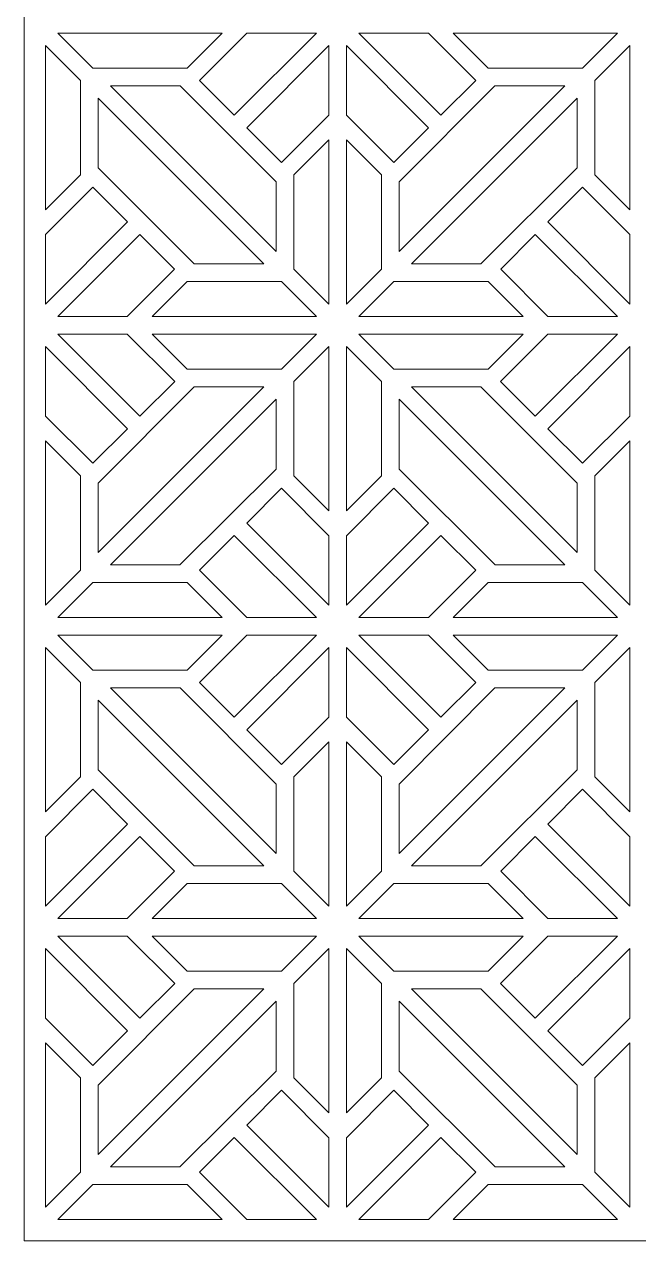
# Model space of a CAD drawing. Header units: centimetres. Extents: x -9.7 to 10.1, y -10.4 to 8.8.
# Drawn here: x 0.39 to 5.22, y -10.38 to -0.8 of the extents above; entities that cross this region are included whole.
import ezdxf

# ---------------------------------------------------------------- set-up
doc = ezdxf.new("R2010")
doc.units = ezdxf.units.CM
doc.header["$MEASUREMENT"] = 0

msp = doc.modelspace()

# ---------------------------------------------------------------- linework, layer by layer
at = {"color": 242, "lineweight": 9}
for points, knots in [([(0.3867, -10.37523), (0.3867, -10.37523), (0.3867, 8.76644), (0.3867, 8.76644), (0.3867, 8.76644), (0.3867, 8.76644), (10.0542, 8.76644), (10.0542, 8.76644), (10.0542, 8.76644), (10.0542, 8.76644), (10.0542, -10.37523), (10.0542, -10.37523), (10.0542, -10.37523), (10.0542, -10.37523), (0.3867, -10.37523), (0.3867, -10.37523)], [0, 0, 0, 0, 0.2, 0.2, 0.2, 0.2, 0.4, 0.4, 0.4, 0.4, 0.6, 0.6, 0.6, 0.6, 1, 1, 1, 1]), ([(1.66764, -1.14882), (1.66764, -1.14882), (1.66849, -1.14966), (1.66849, -1.14966), (1.66849, -1.14966), (1.66849, -1.14966), (0.9263, -1.14966), (0.9263, -1.14966), (0.9263, -1.14966), (0.9263, -1.14966), (0.65008, -0.87345), (0.65008, -0.87345), (0.65008, -0.87345), (0.65008, -0.87345), (1.94301, -0.87345), (1.94301, -0.87345), (1.94301, -0.87345), (1.94301, -0.87345), (1.66679, -1.14966), (1.66679, -1.14966)], [0, 0, 0, 0, 0.1666667, 0.1666667, 0.1666667, 0.1666667, 0.3333333, 0.3333333, 0.3333333, 0.3333333, 0.5, 0.5, 0.5, 0.5, 0.6666667, 0.6666667, 0.6666667, 0.6666667, 1, 1, 1, 1]), ([(1.7653, -1.24648), (1.7653, -1.24648), (2.13832, -0.87345), (2.13832, -0.87345), (2.13832, -0.87345), (2.13832, -0.87345), (2.6852, -0.87345), (2.6852, -0.87345), (2.6852, -0.87345), (2.6852, -0.87345), (2.03873, -1.51991), (2.03873, -1.51991), (2.03873, -1.51991), (2.03873, -1.51991), (1.7653, -1.24648), (1.7653, -1.24648)], [0, 0, 0, 0, 0.2, 0.2, 0.2, 0.2, 0.4, 0.4, 0.4, 0.4, 0.6, 0.6, 0.6, 0.6, 1, 1, 1, 1]), ([(3.01862, -0.87345), (3.01862, -0.87345), (3.5655, -0.87345), (3.5655, -0.87345), (3.5655, -0.87345), (3.5655, -0.87345), (3.93852, -1.24648), (3.93852, -1.24648), (3.93852, -1.24648), (3.93852, -1.24648), (3.66508, -1.51991), (3.66508, -1.51991), (3.66508, -1.51991), (3.66508, -1.51991), (3.01862, -0.87345), (3.01862, -0.87345)], [0, 0, 0, 0, 0.2, 0.2, 0.2, 0.2, 0.4, 0.4, 0.4, 0.4, 0.6, 0.6, 0.6, 0.6, 1, 1, 1, 1]), ([(4.03702, -1.14966), (4.03702, -1.14966), (3.76081, -0.87345), (3.76081, -0.87345), (3.76081, -0.87345), (3.76081, -0.87345), (5.05374, -0.87345), (5.05374, -0.87345), (5.05374, -0.87345), (5.05374, -0.87345), (4.77752, -1.14966), (4.77752, -1.14966), (4.77752, -1.14966), (4.77752, -1.14966), (4.03534, -1.14966), (4.03534, -1.14966), (4.03534, -1.14966), (4.03534, -1.14966), (4.03617, -1.14882), (4.03617, -1.14882)], [0, 0, 0, 0, 0.1666667, 0.1666667, 0.1666667, 0.1666667, 0.3333333, 0.3333333, 0.3333333, 0.3333333, 0.5, 0.5, 0.5, 0.5, 0.6666667, 0.6666667, 0.6666667, 0.6666667, 1, 1, 1, 1]), ([(0.82864, -1.98951), (0.82864, -1.98951), (0.82864, -1.24731), (0.82864, -1.24731), (0.82864, -1.24731), (0.82864, -1.24731), (0.55243, -0.9711), (0.55243, -0.9711), (0.55243, -0.9711), (0.55243, -0.9711), (0.55243, -2.26403), (0.55243, -2.26403), (0.55243, -2.26403), (0.55243, -2.26403), (0.82864, -1.98782), (0.82864, -1.98782)], [0, 0, 0, 0, 0.2, 0.2, 0.2, 0.2, 0.4, 0.4, 0.4, 0.4, 0.6, 0.6, 0.6, 0.6, 1, 1, 1, 1]), ([(2.40983, -1.891), (2.40983, -1.891), (2.78285, -1.51798), (2.78285, -1.51798), (2.78285, -1.51798), (2.78285, -1.51798), (2.78285, -0.9711), (2.78285, -0.9711), (2.78285, -0.9711), (2.78285, -0.9711), (2.13639, -1.61757), (2.13639, -1.61757), (2.13639, -1.61757), (2.13639, -1.61757), (2.40983, -1.891), (2.40983, -1.891)], [0, 0, 0, 0, 0.2, 0.2, 0.2, 0.2, 0.4, 0.4, 0.4, 0.4, 0.6, 0.6, 0.6, 0.6, 1, 1, 1, 1]), ([(3.29399, -1.891), (3.29399, -1.891), (2.92096, -1.51798), (2.92096, -1.51798), (2.92096, -1.51798), (2.92096, -1.51798), (2.92096, -0.9711), (2.92096, -0.9711), (2.92096, -0.9711), (2.92096, -0.9711), (3.56743, -1.61757), (3.56743, -1.61757), (3.56743, -1.61757), (3.56743, -1.61757), (3.29399, -1.891), (3.29399, -1.891)], [0, 0, 0, 0, 0.2, 0.2, 0.2, 0.2, 0.4, 0.4, 0.4, 0.4, 0.6, 0.6, 0.6, 0.6, 1, 1, 1, 1]), ([(4.87518, -1.98782), (4.87518, -1.98782), (5.1514, -2.26403), (5.1514, -2.26403), (5.1514, -2.26403), (5.1514, -2.26403), (5.1514, -0.9711), (5.1514, -0.9711), (5.1514, -0.9711), (5.1514, -0.9711), (4.87518, -1.24731), (4.87518, -1.24731), (4.87518, -1.24731), (4.87518, -1.24731), (4.87518, -1.98951), (4.87518, -1.98951)], [0, 0, 0, 0, 0.2, 0.2, 0.2, 0.2, 0.4, 0.4, 0.4, 0.4, 0.6, 0.6, 0.6, 0.6, 1, 1, 1, 1]), ([(1.61401, -1.28845), (1.61401, -1.28845), (1.06441, -1.28777), (1.06441, -1.28777), (1.06441, -1.28777), (1.06441, -1.28777), (2.36853, -2.5919), (2.36853, -2.5919), (2.36853, -2.5919), (2.36853, -2.5919), (2.36853, -2.04503), (2.36853, -2.04503), (2.36853, -2.04503), (2.36853, -2.04503), (1.61401, -1.28845), (1.61401, -1.28845)], [0, 0, 0, 0, 0.2, 0.2, 0.2, 0.2, 0.4, 0.4, 0.4, 0.4, 0.6, 0.6, 0.6, 0.6, 1, 1, 1, 1]), ([(3.33528, -2.5919), (3.33528, -2.5919), (3.33528, -2.04503), (3.33528, -2.04503), (3.33528, -2.04503), (3.33528, -2.04503), (4.08981, -1.28845), (4.08981, -1.28845), (4.08981, -1.28845), (4.08981, -1.28845), (4.63942, -1.28777), (4.63942, -1.28777), (4.63942, -1.28777), (4.63942, -1.28777), (3.33528, -2.5919), (3.33528, -2.5919)], [0, 0, 0, 0, 0.2, 0.2, 0.2, 0.2, 0.4, 0.4, 0.4, 0.4, 0.6, 0.6, 0.6, 0.6, 1, 1, 1, 1]), ([(1.724, -2.68956), (1.724, -2.68956), (0.96675, -1.9323), (0.96675, -1.9323), (0.96675, -1.9323), (0.96675, -1.9323), (0.96675, -1.38542), (0.96675, -1.38542), (0.96675, -1.38542), (0.96675, -1.38542), (2.27088, -2.68956), (2.27088, -2.68956), (2.27088, -2.68956), (2.27088, -2.68956), (1.724, -2.68956), (1.724, -2.68956)], [0, 0, 0, 0, 0.2, 0.2, 0.2, 0.2, 0.4, 0.4, 0.4, 0.4, 0.6, 0.6, 0.6, 0.6, 1, 1, 1, 1]), ([(3.43294, -2.68956), (3.43294, -2.68956), (4.73707, -1.38542), (4.73707, -1.38542), (4.73707, -1.38542), (4.73707, -1.38542), (4.73707, -1.9323), (4.73707, -1.9323), (4.73707, -1.9323), (4.73707, -1.9323), (3.97982, -2.68956), (3.97982, -2.68956), (3.97982, -2.68956), (3.97982, -2.68956), (3.43294, -2.68956), (3.43294, -2.68956)], [0, 0, 0, 0, 0.2, 0.2, 0.2, 0.2, 0.4, 0.4, 0.4, 0.4, 0.6, 0.6, 0.6, 0.6, 1, 1, 1, 1]), ([(2.50664, -1.98951), (2.50664, -1.98951), (2.78285, -1.71329), (2.78285, -1.71329), (2.78285, -1.71329), (2.78285, -1.71329), (2.78285, -3.00623), (2.78285, -3.00623), (2.78285, -3.00623), (2.78285, -3.00623), (2.50664, -2.73001), (2.50664, -2.73001), (2.50664, -2.73001), (2.50664, -2.73001), (2.50664, -1.98782), (2.50664, -1.98782), (2.50664, -1.98782), (2.50664, -1.98782), (2.50749, -1.98866), (2.50749, -1.98866)], [0, 0, 0, 0, 0.1666667, 0.1666667, 0.1666667, 0.1666667, 0.3333333, 0.3333333, 0.3333333, 0.3333333, 0.5, 0.5, 0.5, 0.5, 0.6666667, 0.6666667, 0.6666667, 0.6666667, 1, 1, 1, 1]), ([(3.19633, -1.98866), (3.19633, -1.98866), (3.19718, -1.98782), (3.19718, -1.98782), (3.19718, -1.98782), (3.19718, -1.98782), (3.19718, -2.73001), (3.19718, -2.73001), (3.19718, -2.73001), (3.19718, -2.73001), (2.92096, -3.00623), (2.92096, -3.00623), (2.92096, -3.00623), (2.92096, -3.00623), (2.92096, -1.71329), (2.92096, -1.71329), (2.92096, -1.71329), (2.92096, -1.71329), (3.19718, -1.98951), (3.19718, -1.98951)], [0, 0, 0, 0, 0.1666667, 0.1666667, 0.1666667, 0.1666667, 0.3333333, 0.3333333, 0.3333333, 0.3333333, 0.5, 0.5, 0.5, 0.5, 0.6666667, 0.6666667, 0.6666667, 0.6666667, 1, 1, 1, 1]), ([(0.55243, -2.45935), (0.55243, -2.45935), (0.92545, -2.08632), (0.92545, -2.08632), (0.92545, -2.08632), (0.92545, -2.08632), (1.19889, -2.35976), (1.19889, -2.35976), (1.19889, -2.35976), (1.19889, -2.35976), (0.55243, -3.00623), (0.55243, -3.00623), (0.55243, -3.00623), (0.55243, -3.00623), (0.55243, -2.45935), (0.55243, -2.45935)], [0, 0, 0, 0, 0.2, 0.2, 0.2, 0.2, 0.4, 0.4, 0.4, 0.4, 0.6, 0.6, 0.6, 0.6, 1, 1, 1, 1]), ([(5.1514, -2.45935), (5.1514, -2.45935), (4.77837, -2.08632), (4.77837, -2.08632), (4.77837, -2.08632), (4.77837, -2.08632), (4.50493, -2.35976), (4.50493, -2.35976), (4.50493, -2.35976), (4.50493, -2.35976), (5.1514, -3.00623), (5.1514, -3.00623), (5.1514, -3.00623), (5.1514, -3.00623), (5.1514, -2.45935), (5.1514, -2.45935)], [0, 0, 0, 0, 0.2, 0.2, 0.2, 0.2, 0.4, 0.4, 0.4, 0.4, 0.6, 0.6, 0.6, 0.6, 1, 1, 1, 1]), ([(1.19696, -3.10388), (1.19696, -3.10388), (1.56898, -2.72985), (1.56898, -2.72985), (1.56898, -2.72985), (1.56898, -2.72985), (1.29655, -2.45741), (1.29655, -2.45741), (1.29655, -2.45741), (1.29655, -2.45741), (0.65008, -3.10388), (0.65008, -3.10388), (0.65008, -3.10388), (0.65008, -3.10388), (1.19696, -3.10388), (1.19696, -3.10388)], [0, 0, 0, 0, 0.2, 0.2, 0.2, 0.2, 0.4, 0.4, 0.4, 0.4, 0.6, 0.6, 0.6, 0.6, 1, 1, 1, 1]), ([(4.50686, -3.10388), (4.50686, -3.10388), (4.13484, -2.72985), (4.13484, -2.72985), (4.13484, -2.72985), (4.13484, -2.72985), (4.40728, -2.45741), (4.40728, -2.45741), (4.40728, -2.45741), (4.40728, -2.45741), (5.05374, -3.10388), (5.05374, -3.10388), (5.05374, -3.10388), (5.05374, -3.10388), (4.50686, -3.10388), (4.50686, -3.10388)], [0, 0, 0, 0, 0.2, 0.2, 0.2, 0.2, 0.4, 0.4, 0.4, 0.4, 0.6, 0.6, 0.6, 0.6, 1, 1, 1, 1]), ([(1.66849, -2.82766), (1.66849, -2.82766), (1.39227, -3.10388), (1.39227, -3.10388), (1.39227, -3.10388), (1.39227, -3.10388), (2.6852, -3.10388), (2.6852, -3.10388), (2.6852, -3.10388), (2.6852, -3.10388), (2.40899, -2.82766), (2.40899, -2.82766), (2.40899, -2.82766), (2.40899, -2.82766), (1.66679, -2.82766), (1.66679, -2.82766), (1.66679, -2.82766), (1.66679, -2.82766), (1.66764, -2.82851), (1.66764, -2.82851)], [0, 0, 0, 0, 0.1666667, 0.1666667, 0.1666667, 0.1666667, 0.3333333, 0.3333333, 0.3333333, 0.3333333, 0.5, 0.5, 0.5, 0.5, 0.6666667, 0.6666667, 0.6666667, 0.6666667, 1, 1, 1, 1]), ([(4.03534, -2.82766), (4.03534, -2.82766), (4.31155, -3.10388), (4.31155, -3.10388), (4.31155, -3.10388), (4.31155, -3.10388), (3.01862, -3.10388), (3.01862, -3.10388), (3.01862, -3.10388), (3.01862, -3.10388), (3.29483, -2.82766), (3.29483, -2.82766), (3.29483, -2.82766), (3.29483, -2.82766), (4.03702, -2.82766), (4.03702, -2.82766), (4.03702, -2.82766), (4.03702, -2.82766), (4.03617, -2.82851), (4.03617, -2.82851)], [0, 0, 0, 0, 0.1666667, 0.1666667, 0.1666667, 0.1666667, 0.3333333, 0.3333333, 0.3333333, 0.3333333, 0.5, 0.5, 0.5, 0.5, 0.6666667, 0.6666667, 0.6666667, 0.6666667, 1, 1, 1, 1]), ([(0.65008, -3.24198), (0.65008, -3.24198), (1.19696, -3.24198), (1.19696, -3.24198), (1.19696, -3.24198), (1.19696, -3.24198), (1.56998, -3.61501), (1.56998, -3.61501), (1.56998, -3.61501), (1.56998, -3.61501), (1.29655, -3.88845), (1.29655, -3.88845), (1.29655, -3.88845), (1.29655, -3.88845), (0.65008, -3.24198), (0.65008, -3.24198)], [0, 0, 0, 0, 0.2, 0.2, 0.2, 0.2, 0.4, 0.4, 0.4, 0.4, 0.6, 0.6, 0.6, 0.6, 1, 1, 1, 1]), ([(1.66849, -3.5182), (1.66849, -3.5182), (1.39227, -3.24198), (1.39227, -3.24198), (1.39227, -3.24198), (1.39227, -3.24198), (2.6852, -3.24198), (2.6852, -3.24198), (2.6852, -3.24198), (2.6852, -3.24198), (2.40899, -3.5182), (2.40899, -3.5182), (2.40899, -3.5182), (2.40899, -3.5182), (1.66679, -3.5182), (1.66679, -3.5182)], [0, 0, 0, 0, 0.2, 0.2, 0.2, 0.2, 0.4, 0.4, 0.4, 0.4, 0.6, 0.6, 0.6, 0.6, 1, 1, 1, 1]), ([(4.03702, -3.5182), (4.03702, -3.5182), (3.29483, -3.5182), (3.29483, -3.5182), (3.29483, -3.5182), (3.29483, -3.5182), (3.01862, -3.24198), (3.01862, -3.24198), (3.01862, -3.24198), (3.01862, -3.24198), (4.31155, -3.24198), (4.31155, -3.24198), (4.31155, -3.24198), (4.31155, -3.24198), (4.03534, -3.5182), (4.03534, -3.5182)], [0, 0, 0, 0, 0.2, 0.2, 0.2, 0.2, 0.4, 0.4, 0.4, 0.4, 0.6, 0.6, 0.6, 0.6, 1, 1, 1, 1]), ([(4.50686, -3.24198), (4.50686, -3.24198), (4.13383, -3.61501), (4.13383, -3.61501), (4.13383, -3.61501), (4.13383, -3.61501), (4.40728, -3.88845), (4.40728, -3.88845), (4.40728, -3.88845), (4.40728, -3.88845), (5.05374, -3.24198), (5.05374, -3.24198), (5.05374, -3.24198), (5.05374, -3.24198), (4.50686, -3.24198), (4.50686, -3.24198)], [0, 0, 0, 0, 0.2, 0.2, 0.2, 0.2, 0.4, 0.4, 0.4, 0.4, 0.6, 0.6, 0.6, 0.6, 1, 1, 1, 1]), ([(0.55243, -3.88652), (0.55243, -3.88652), (0.55243, -3.33964), (0.55243, -3.33964), (0.55243, -3.33964), (0.55243, -3.33964), (1.19889, -3.98611), (1.19889, -3.98611), (1.19889, -3.98611), (1.19889, -3.98611), (0.92645, -4.25855), (0.92645, -4.25855), (0.92645, -4.25855), (0.92645, -4.25855), (0.55243, -3.88652), (0.55243, -3.88652)], [0, 0, 0, 0, 0.2, 0.2, 0.2, 0.2, 0.4, 0.4, 0.4, 0.4, 0.6, 0.6, 0.6, 0.6, 1, 1, 1, 1]), ([(2.50664, -4.35636), (2.50664, -4.35636), (2.78285, -4.63257), (2.78285, -4.63257), (2.78285, -4.63257), (2.78285, -4.63257), (2.78285, -3.33964), (2.78285, -3.33964), (2.78285, -3.33964), (2.78285, -3.33964), (2.50664, -3.61586), (2.50664, -3.61586), (2.50664, -3.61586), (2.50664, -3.61586), (2.50664, -4.35805), (2.50664, -4.35805), (2.50664, -4.35805), (2.50664, -4.35805), (2.50749, -4.35721), (2.50749, -4.35721)], [0, 0, 0, 0, 0.1666667, 0.1666667, 0.1666667, 0.1666667, 0.3333333, 0.3333333, 0.3333333, 0.3333333, 0.5, 0.5, 0.5, 0.5, 0.6666667, 0.6666667, 0.6666667, 0.6666667, 1, 1, 1, 1]), ([(3.19718, -4.35636), (3.19718, -4.35636), (2.92096, -4.63257), (2.92096, -4.63257), (2.92096, -4.63257), (2.92096, -4.63257), (2.92096, -3.33964), (2.92096, -3.33964), (2.92096, -3.33964), (2.92096, -3.33964), (3.19718, -3.61586), (3.19718, -3.61586), (3.19718, -3.61586), (3.19718, -3.61586), (3.19718, -4.35805), (3.19718, -4.35805), (3.19718, -4.35805), (3.19718, -4.35805), (3.19633, -4.35721), (3.19633, -4.35721)], [0, 0, 0, 0, 0.1666667, 0.1666667, 0.1666667, 0.1666667, 0.3333333, 0.3333333, 0.3333333, 0.3333333, 0.5, 0.5, 0.5, 0.5, 0.6666667, 0.6666667, 0.6666667, 0.6666667, 1, 1, 1, 1]), ([(5.1514, -3.33964), (5.1514, -3.33964), (4.50493, -3.98611), (4.50493, -3.98611), (4.50493, -3.98611), (4.50493, -3.98611), (4.77736, -4.25855), (4.77736, -4.25855), (4.77736, -4.25855), (4.77736, -4.25855), (5.1514, -3.88652), (5.1514, -3.88652), (5.1514, -3.88652), (5.1514, -3.88652), (5.1514, -3.33964), (5.1514, -3.33964)], [0, 0, 0, 0, 0.2, 0.2, 0.2, 0.2, 0.4, 0.4, 0.4, 0.4, 0.6, 0.6, 0.6, 0.6, 1, 1, 1, 1]), ([(0.96675, -4.41357), (0.96675, -4.41357), (1.724, -3.65631), (1.724, -3.65631), (1.724, -3.65631), (1.724, -3.65631), (2.27088, -3.65631), (2.27088, -3.65631), (2.27088, -3.65631), (2.27088, -3.65631), (0.96675, -4.96044), (0.96675, -4.96044), (0.96675, -4.96044), (0.96675, -4.96044), (0.96675, -4.41357), (0.96675, -4.41357)], [0, 0, 0, 0, 0.2, 0.2, 0.2, 0.2, 0.4, 0.4, 0.4, 0.4, 0.6, 0.6, 0.6, 0.6, 1, 1, 1, 1]), ([(3.43294, -3.65631), (3.43294, -3.65631), (3.97982, -3.65631), (3.97982, -3.65631), (3.97982, -3.65631), (3.97982, -3.65631), (4.73707, -4.41357), (4.73707, -4.41357), (4.73707, -4.41357), (4.73707, -4.41357), (4.73707, -4.96044), (4.73707, -4.96044), (4.73707, -4.96044), (4.73707, -4.96044), (3.43294, -3.65631), (3.43294, -3.65631)], [0, 0, 0, 0, 0.2, 0.2, 0.2, 0.2, 0.4, 0.4, 0.4, 0.4, 0.6, 0.6, 0.6, 0.6, 1, 1, 1, 1]), ([(1.06441, -5.0581), (1.06441, -5.0581), (2.36853, -3.75397), (2.36853, -3.75397), (2.36853, -3.75397), (2.36853, -3.75397), (2.36785, -4.30357), (2.36785, -4.30357), (2.36785, -4.30357), (2.36785, -4.30357), (1.61128, -5.0581), (1.61128, -5.0581), (1.61128, -5.0581), (1.61128, -5.0581), (1.06441, -5.0581), (1.06441, -5.0581)], [0, 0, 0, 0, 0.2, 0.2, 0.2, 0.2, 0.4, 0.4, 0.4, 0.4, 0.6, 0.6, 0.6, 0.6, 1, 1, 1, 1]), ([(3.33597, -4.30357), (3.33597, -4.30357), (3.33528, -3.75397), (3.33528, -3.75397), (3.33528, -3.75397), (3.33528, -3.75397), (4.63942, -5.0581), (4.63942, -5.0581), (4.63942, -5.0581), (4.63942, -5.0581), (4.09254, -5.0581), (4.09254, -5.0581), (4.09254, -5.0581), (4.09254, -5.0581), (3.33597, -4.30357), (3.33597, -4.30357)], [0, 0, 0, 0, 0.2, 0.2, 0.2, 0.2, 0.4, 0.4, 0.4, 0.4, 0.6, 0.6, 0.6, 0.6, 1, 1, 1, 1]), ([(0.82779, -4.35721), (0.82779, -4.35721), (0.82864, -4.35636), (0.82864, -4.35636), (0.82864, -4.35636), (0.82864, -4.35636), (0.82864, -5.09855), (0.82864, -5.09855), (0.82864, -5.09855), (0.82864, -5.09855), (0.55243, -5.37476), (0.55243, -5.37476), (0.55243, -5.37476), (0.55243, -5.37476), (0.55243, -4.08184), (0.55243, -4.08184), (0.55243, -4.08184), (0.55243, -4.08184), (0.82864, -4.35805), (0.82864, -4.35805)], [0, 0, 0, 0, 0.1666667, 0.1666667, 0.1666667, 0.1666667, 0.3333333, 0.3333333, 0.3333333, 0.3333333, 0.5, 0.5, 0.5, 0.5, 0.6666667, 0.6666667, 0.6666667, 0.6666667, 1, 1, 1, 1]), ([(4.87518, -4.35805), (4.87518, -4.35805), (5.1514, -4.08184), (5.1514, -4.08184), (5.1514, -4.08184), (5.1514, -4.08184), (5.1514, -5.37476), (5.1514, -5.37476), (5.1514, -5.37476), (5.1514, -5.37476), (4.87518, -5.09855), (4.87518, -5.09855), (4.87518, -5.09855), (4.87518, -5.09855), (4.87518, -4.35636), (4.87518, -4.35636), (4.87518, -4.35636), (4.87518, -4.35636), (4.87602, -4.35721), (4.87602, -4.35721)], [0, 0, 0, 0, 0.1666667, 0.1666667, 0.1666667, 0.1666667, 0.3333333, 0.3333333, 0.3333333, 0.3333333, 0.5, 0.5, 0.5, 0.5, 0.6666667, 0.6666667, 0.6666667, 0.6666667, 1, 1, 1, 1]), ([(2.40983, -4.45486), (2.40983, -4.45486), (2.78285, -4.82788), (2.78285, -4.82788), (2.78285, -4.82788), (2.78285, -4.82788), (2.78285, -5.37476), (2.78285, -5.37476), (2.78285, -5.37476), (2.78285, -5.37476), (2.13639, -4.7283), (2.13639, -4.7283), (2.13639, -4.7283), (2.13639, -4.7283), (2.40983, -4.45486), (2.40983, -4.45486)], [0, 0, 0, 0, 0.2, 0.2, 0.2, 0.2, 0.4, 0.4, 0.4, 0.4, 0.6, 0.6, 0.6, 0.6, 1, 1, 1, 1]), ([(3.29399, -4.45486), (3.29399, -4.45486), (3.56743, -4.7283), (3.56743, -4.7283), (3.56743, -4.7283), (3.56743, -4.7283), (2.92096, -5.37476), (2.92096, -5.37476), (2.92096, -5.37476), (2.92096, -5.37476), (2.92096, -4.82788), (2.92096, -4.82788), (2.92096, -4.82788), (2.92096, -4.82788), (3.29399, -4.45486), (3.29399, -4.45486)], [0, 0, 0, 0, 0.2, 0.2, 0.2, 0.2, 0.4, 0.4, 0.4, 0.4, 0.6, 0.6, 0.6, 0.6, 1, 1, 1, 1]), ([(1.7653, -5.09939), (1.7653, -5.09939), (2.13832, -5.47242), (2.13832, -5.47242), (2.13832, -5.47242), (2.13832, -5.47242), (2.6852, -5.47242), (2.6852, -5.47242), (2.6852, -5.47242), (2.6852, -5.47242), (2.03873, -4.82596), (2.03873, -4.82596), (2.03873, -4.82596), (2.03873, -4.82596), (1.7653, -5.09939), (1.7653, -5.09939)], [0, 0, 0, 0, 0.2, 0.2, 0.2, 0.2, 0.4, 0.4, 0.4, 0.4, 0.6, 0.6, 0.6, 0.6, 1, 1, 1, 1]), ([(3.66508, -4.82596), (3.66508, -4.82596), (3.01862, -5.47242), (3.01862, -5.47242), (3.01862, -5.47242), (3.01862, -5.47242), (3.5655, -5.47242), (3.5655, -5.47242), (3.5655, -5.47242), (3.5655, -5.47242), (3.93852, -5.09939), (3.93852, -5.09939), (3.93852, -5.09939), (3.93852, -5.09939), (3.66508, -4.82596), (3.66508, -4.82596)], [0, 0, 0, 0, 0.2, 0.2, 0.2, 0.2, 0.4, 0.4, 0.4, 0.4, 0.6, 0.6, 0.6, 0.6, 1, 1, 1, 1]), ([(1.66679, -5.1962), (1.66679, -5.1962), (1.94301, -5.47242), (1.94301, -5.47242), (1.94301, -5.47242), (1.94301, -5.47242), (0.65008, -5.47242), (0.65008, -5.47242), (0.65008, -5.47242), (0.65008, -5.47242), (0.9263, -5.1962), (0.9263, -5.1962), (0.9263, -5.1962), (0.9263, -5.1962), (1.66849, -5.1962), (1.66849, -5.1962), (1.66849, -5.1962), (1.66849, -5.1962), (1.66764, -5.19705), (1.66764, -5.19705)], [0, 0, 0, 0, 0.1666667, 0.1666667, 0.1666667, 0.1666667, 0.3333333, 0.3333333, 0.3333333, 0.3333333, 0.5, 0.5, 0.5, 0.5, 0.6666667, 0.6666667, 0.6666667, 0.6666667, 1, 1, 1, 1]), ([(4.03617, -5.19705), (4.03617, -5.19705), (4.03534, -5.1962), (4.03534, -5.1962), (4.03534, -5.1962), (4.03534, -5.1962), (4.77752, -5.1962), (4.77752, -5.1962), (4.77752, -5.1962), (4.77752, -5.1962), (5.05374, -5.47242), (5.05374, -5.47242), (5.05374, -5.47242), (5.05374, -5.47242), (3.76081, -5.47242), (3.76081, -5.47242), (3.76081, -5.47242), (3.76081, -5.47242), (4.03702, -5.1962), (4.03702, -5.1962)], [0, 0, 0, 0, 0.1666667, 0.1666667, 0.1666667, 0.1666667, 0.3333333, 0.3333333, 0.3333333, 0.3333333, 0.5, 0.5, 0.5, 0.5, 0.6666667, 0.6666667, 0.6666667, 0.6666667, 1, 1, 1, 1]), ([(1.66679, -5.88674), (1.66679, -5.88674), (1.94301, -5.61053), (1.94301, -5.61053), (1.94301, -5.61053), (1.94301, -5.61053), (0.65008, -5.61053), (0.65008, -5.61053), (0.65008, -5.61053), (0.65008, -5.61053), (0.9263, -5.88674), (0.9263, -5.88674), (0.9263, -5.88674), (0.9263, -5.88674), (1.66849, -5.88674), (1.66849, -5.88674), (1.66849, -5.88674), (1.66849, -5.88674), (1.66764, -5.88589), (1.66764, -5.88589)], [0, 0, 0, 0, 0.1666667, 0.1666667, 0.1666667, 0.1666667, 0.3333333, 0.3333333, 0.3333333, 0.3333333, 0.5, 0.5, 0.5, 0.5, 0.6666667, 0.6666667, 0.6666667, 0.6666667, 1, 1, 1, 1]), ([(2.6852, -5.61053), (2.6852, -5.61053), (2.13832, -5.61053), (2.13832, -5.61053), (2.13832, -5.61053), (2.13832, -5.61053), (1.7653, -5.98355), (1.7653, -5.98355), (1.7653, -5.98355), (1.7653, -5.98355), (2.03873, -6.257), (2.03873, -6.257), (2.03873, -6.257), (2.03873, -6.257), (2.6852, -5.61053), (2.6852, -5.61053)], [0, 0, 0, 0, 0.2, 0.2, 0.2, 0.2, 0.4, 0.4, 0.4, 0.4, 0.6, 0.6, 0.6, 0.6, 1, 1, 1, 1]), ([(3.93852, -5.98355), (3.93852, -5.98355), (3.5655, -5.61053), (3.5655, -5.61053), (3.5655, -5.61053), (3.5655, -5.61053), (3.01862, -5.61053), (3.01862, -5.61053), (3.01862, -5.61053), (3.01862, -5.61053), (3.66508, -6.257), (3.66508, -6.257), (3.66508, -6.257), (3.66508, -6.257), (3.93852, -5.98355), (3.93852, -5.98355)], [0, 0, 0, 0, 0.2, 0.2, 0.2, 0.2, 0.4, 0.4, 0.4, 0.4, 0.6, 0.6, 0.6, 0.6, 1, 1, 1, 1]), ([(4.03702, -5.88674), (4.03702, -5.88674), (3.76081, -5.61053), (3.76081, -5.61053), (3.76081, -5.61053), (3.76081, -5.61053), (5.05374, -5.61053), (5.05374, -5.61053), (5.05374, -5.61053), (5.05374, -5.61053), (4.77752, -5.88674), (4.77752, -5.88674), (4.77752, -5.88674), (4.77752, -5.88674), (4.03534, -5.88674), (4.03534, -5.88674), (4.03534, -5.88674), (4.03534, -5.88674), (4.03617, -5.88589), (4.03617, -5.88589)], [0, 0, 0, 0, 0.1666667, 0.1666667, 0.1666667, 0.1666667, 0.3333333, 0.3333333, 0.3333333, 0.3333333, 0.5, 0.5, 0.5, 0.5, 0.6666667, 0.6666667, 0.6666667, 0.6666667, 1, 1, 1, 1]), ([(0.82864, -6.7249), (0.82864, -6.7249), (0.55243, -7.00112), (0.55243, -7.00112), (0.55243, -7.00112), (0.55243, -7.00112), (0.55243, -5.70819), (0.55243, -5.70819), (0.55243, -5.70819), (0.55243, -5.70819), (0.82864, -5.9844), (0.82864, -5.9844), (0.82864, -5.9844), (0.82864, -5.9844), (0.82864, -6.72659), (0.82864, -6.72659)], [0, 0, 0, 0, 0.2, 0.2, 0.2, 0.2, 0.4, 0.4, 0.4, 0.4, 0.6, 0.6, 0.6, 0.6, 1, 1, 1, 1]), ([(2.40983, -6.62809), (2.40983, -6.62809), (2.78285, -6.25506), (2.78285, -6.25506), (2.78285, -6.25506), (2.78285, -6.25506), (2.78285, -5.70819), (2.78285, -5.70819), (2.78285, -5.70819), (2.78285, -5.70819), (2.13639, -6.35465), (2.13639, -6.35465), (2.13639, -6.35465), (2.13639, -6.35465), (2.40983, -6.62809), (2.40983, -6.62809)], [0, 0, 0, 0, 0.2, 0.2, 0.2, 0.2, 0.4, 0.4, 0.4, 0.4, 0.6, 0.6, 0.6, 0.6, 1, 1, 1, 1]), ([(2.92096, -6.25506), (2.92096, -6.25506), (2.92096, -5.70819), (2.92096, -5.70819), (2.92096, -5.70819), (2.92096, -5.70819), (3.56743, -6.35465), (3.56743, -6.35465), (3.56743, -6.35465), (3.56743, -6.35465), (3.29399, -6.62809), (3.29399, -6.62809), (3.29399, -6.62809), (3.29399, -6.62809), (2.92096, -6.25506), (2.92096, -6.25506)], [0, 0, 0, 0, 0.2, 0.2, 0.2, 0.2, 0.4, 0.4, 0.4, 0.4, 0.6, 0.6, 0.6, 0.6, 1, 1, 1, 1]), ([(4.87518, -6.7249), (4.87518, -6.7249), (5.1514, -7.00112), (5.1514, -7.00112), (5.1514, -7.00112), (5.1514, -7.00112), (5.1514, -5.70819), (5.1514, -5.70819), (5.1514, -5.70819), (5.1514, -5.70819), (4.87518, -5.9844), (4.87518, -5.9844), (4.87518, -5.9844), (4.87518, -5.9844), (4.87518, -6.72659), (4.87518, -6.72659)], [0, 0, 0, 0, 0.2, 0.2, 0.2, 0.2, 0.4, 0.4, 0.4, 0.4, 0.6, 0.6, 0.6, 0.6, 1, 1, 1, 1]), ([(2.36853, -7.32898), (2.36853, -7.32898), (1.06441, -6.02485), (1.06441, -6.02485), (1.06441, -6.02485), (1.06441, -6.02485), (1.61401, -6.02554), (1.61401, -6.02554), (1.61401, -6.02554), (1.61401, -6.02554), (2.36853, -6.7821), (2.36853, -6.7821), (2.36853, -6.7821), (2.36853, -6.7821), (2.36853, -7.32898), (2.36853, -7.32898)], [0, 0, 0, 0, 0.2, 0.2, 0.2, 0.2, 0.4, 0.4, 0.4, 0.4, 0.6, 0.6, 0.6, 0.6, 1, 1, 1, 1]), ([(3.33528, -6.7821), (3.33528, -6.7821), (4.08981, -6.02554), (4.08981, -6.02554), (4.08981, -6.02554), (4.08981, -6.02554), (4.63942, -6.02485), (4.63942, -6.02485), (4.63942, -6.02485), (4.63942, -6.02485), (3.33528, -7.32898), (3.33528, -7.32898), (3.33528, -7.32898), (3.33528, -7.32898), (3.33528, -6.7821), (3.33528, -6.7821)], [0, 0, 0, 0, 0.2, 0.2, 0.2, 0.2, 0.4, 0.4, 0.4, 0.4, 0.6, 0.6, 0.6, 0.6, 1, 1, 1, 1]), ([(1.724, -7.42664), (1.724, -7.42664), (0.96675, -6.66939), (0.96675, -6.66939), (0.96675, -6.66939), (0.96675, -6.66939), (0.96675, -6.12251), (0.96675, -6.12251), (0.96675, -6.12251), (0.96675, -6.12251), (2.27088, -7.42664), (2.27088, -7.42664), (2.27088, -7.42664), (2.27088, -7.42664), (1.724, -7.42664), (1.724, -7.42664)], [0, 0, 0, 0, 0.2, 0.2, 0.2, 0.2, 0.4, 0.4, 0.4, 0.4, 0.6, 0.6, 0.6, 0.6, 1, 1, 1, 1]), ([(3.97982, -7.42664), (3.97982, -7.42664), (4.73707, -6.66939), (4.73707, -6.66939), (4.73707, -6.66939), (4.73707, -6.66939), (4.73707, -6.12251), (4.73707, -6.12251), (4.73707, -6.12251), (4.73707, -6.12251), (3.43294, -7.42664), (3.43294, -7.42664), (3.43294, -7.42664), (3.43294, -7.42664), (3.97982, -7.42664), (3.97982, -7.42664)], [0, 0, 0, 0, 0.2, 0.2, 0.2, 0.2, 0.4, 0.4, 0.4, 0.4, 0.6, 0.6, 0.6, 0.6, 1, 1, 1, 1]), ([(2.50749, -6.72574), (2.50749, -6.72574), (2.50664, -6.7249), (2.50664, -6.7249), (2.50664, -6.7249), (2.50664, -6.7249), (2.50664, -7.46709), (2.50664, -7.46709), (2.50664, -7.46709), (2.50664, -7.46709), (2.78285, -7.7433), (2.78285, -7.7433), (2.78285, -7.7433), (2.78285, -7.7433), (2.78285, -6.45037), (2.78285, -6.45037), (2.78285, -6.45037), (2.78285, -6.45037), (2.50664, -6.72659), (2.50664, -6.72659)], [0, 0, 0, 0, 0.1666667, 0.1666667, 0.1666667, 0.1666667, 0.3333333, 0.3333333, 0.3333333, 0.3333333, 0.5, 0.5, 0.5, 0.5, 0.6666667, 0.6666667, 0.6666667, 0.6666667, 1, 1, 1, 1]), ([(3.19633, -6.72574), (3.19633, -6.72574), (3.19718, -6.7249), (3.19718, -6.7249), (3.19718, -6.7249), (3.19718, -6.7249), (3.19718, -7.46709), (3.19718, -7.46709), (3.19718, -7.46709), (3.19718, -7.46709), (2.92096, -7.7433), (2.92096, -7.7433), (2.92096, -7.7433), (2.92096, -7.7433), (2.92096, -6.45037), (2.92096, -6.45037), (2.92096, -6.45037), (2.92096, -6.45037), (3.19718, -6.72659), (3.19718, -6.72659)], [0, 0, 0, 0, 0.1666667, 0.1666667, 0.1666667, 0.1666667, 0.3333333, 0.3333333, 0.3333333, 0.3333333, 0.5, 0.5, 0.5, 0.5, 0.6666667, 0.6666667, 0.6666667, 0.6666667, 1, 1, 1, 1]), ([(0.55243, -7.19643), (0.55243, -7.19643), (0.92545, -6.8234), (0.92545, -6.8234), (0.92545, -6.8234), (0.92545, -6.8234), (1.19889, -7.09684), (1.19889, -7.09684), (1.19889, -7.09684), (1.19889, -7.09684), (0.55243, -7.7433), (0.55243, -7.7433), (0.55243, -7.7433), (0.55243, -7.7433), (0.55243, -7.19643), (0.55243, -7.19643)], [0, 0, 0, 0, 0.2, 0.2, 0.2, 0.2, 0.4, 0.4, 0.4, 0.4, 0.6, 0.6, 0.6, 0.6, 1, 1, 1, 1]), ([(5.1514, -7.19643), (5.1514, -7.19643), (4.77837, -6.8234), (4.77837, -6.8234), (4.77837, -6.8234), (4.77837, -6.8234), (4.50493, -7.09684), (4.50493, -7.09684), (4.50493, -7.09684), (4.50493, -7.09684), (5.1514, -7.7433), (5.1514, -7.7433), (5.1514, -7.7433), (5.1514, -7.7433), (5.1514, -7.19643), (5.1514, -7.19643)], [0, 0, 0, 0, 0.2, 0.2, 0.2, 0.2, 0.4, 0.4, 0.4, 0.4, 0.6, 0.6, 0.6, 0.6, 1, 1, 1, 1]), ([(1.19696, -7.84096), (1.19696, -7.84096), (1.56898, -7.46693), (1.56898, -7.46693), (1.56898, -7.46693), (1.56898, -7.46693), (1.29655, -7.19449), (1.29655, -7.19449), (1.29655, -7.19449), (1.29655, -7.19449), (0.65008, -7.84096), (0.65008, -7.84096), (0.65008, -7.84096), (0.65008, -7.84096), (1.19696, -7.84096), (1.19696, -7.84096)], [0, 0, 0, 0, 0.2, 0.2, 0.2, 0.2, 0.4, 0.4, 0.4, 0.4, 0.6, 0.6, 0.6, 0.6, 1, 1, 1, 1]), ([(4.50686, -7.84096), (4.50686, -7.84096), (4.13484, -7.46693), (4.13484, -7.46693), (4.13484, -7.46693), (4.13484, -7.46693), (4.40728, -7.19449), (4.40728, -7.19449), (4.40728, -7.19449), (4.40728, -7.19449), (5.05374, -7.84096), (5.05374, -7.84096), (5.05374, -7.84096), (5.05374, -7.84096), (4.50686, -7.84096), (4.50686, -7.84096)], [0, 0, 0, 0, 0.2, 0.2, 0.2, 0.2, 0.4, 0.4, 0.4, 0.4, 0.6, 0.6, 0.6, 0.6, 1, 1, 1, 1]), ([(1.66849, -7.56475), (1.66849, -7.56475), (1.39227, -7.84096), (1.39227, -7.84096), (1.39227, -7.84096), (1.39227, -7.84096), (2.6852, -7.84096), (2.6852, -7.84096), (2.6852, -7.84096), (2.6852, -7.84096), (2.40899, -7.56475), (2.40899, -7.56475), (2.40899, -7.56475), (2.40899, -7.56475), (1.66679, -7.56475), (1.66679, -7.56475), (1.66679, -7.56475), (1.66679, -7.56475), (1.66764, -7.56559), (1.66764, -7.56559)], [0, 0, 0, 0, 0.1666667, 0.1666667, 0.1666667, 0.1666667, 0.3333333, 0.3333333, 0.3333333, 0.3333333, 0.5, 0.5, 0.5, 0.5, 0.6666667, 0.6666667, 0.6666667, 0.6666667, 1, 1, 1, 1]), ([(4.03534, -7.56475), (4.03534, -7.56475), (4.31155, -7.84096), (4.31155, -7.84096), (4.31155, -7.84096), (4.31155, -7.84096), (3.01862, -7.84096), (3.01862, -7.84096), (3.01862, -7.84096), (3.01862, -7.84096), (3.29483, -7.56475), (3.29483, -7.56475), (3.29483, -7.56475), (3.29483, -7.56475), (4.03702, -7.56475), (4.03702, -7.56475), (4.03702, -7.56475), (4.03702, -7.56475), (4.03617, -7.56559), (4.03617, -7.56559)], [0, 0, 0, 0, 0.1666667, 0.1666667, 0.1666667, 0.1666667, 0.3333333, 0.3333333, 0.3333333, 0.3333333, 0.5, 0.5, 0.5, 0.5, 0.6666667, 0.6666667, 0.6666667, 0.6666667, 1, 1, 1, 1]), ([(1.19696, -7.97907), (1.19696, -7.97907), (1.56998, -8.3521), (1.56998, -8.3521), (1.56998, -8.3521), (1.56998, -8.3521), (1.29655, -8.62553), (1.29655, -8.62553), (1.29655, -8.62553), (1.29655, -8.62553), (0.65008, -7.97907), (0.65008, -7.97907), (0.65008, -7.97907), (0.65008, -7.97907), (1.19696, -7.97907), (1.19696, -7.97907)], [0, 0, 0, 0, 0.2, 0.2, 0.2, 0.2, 0.4, 0.4, 0.4, 0.4, 0.6, 0.6, 0.6, 0.6, 1, 1, 1, 1]), ([(1.66679, -8.25528), (1.66679, -8.25528), (2.40899, -8.25528), (2.40899, -8.25528), (2.40899, -8.25528), (2.40899, -8.25528), (2.6852, -7.97907), (2.6852, -7.97907), (2.6852, -7.97907), (2.6852, -7.97907), (1.39227, -7.97907), (1.39227, -7.97907), (1.39227, -7.97907), (1.39227, -7.97907), (1.66849, -8.25528), (1.66849, -8.25528)], [0, 0, 0, 0, 0.2, 0.2, 0.2, 0.2, 0.4, 0.4, 0.4, 0.4, 0.6, 0.6, 0.6, 0.6, 1, 1, 1, 1]), ([(4.03534, -8.25528), (4.03534, -8.25528), (4.31155, -7.97907), (4.31155, -7.97907), (4.31155, -7.97907), (4.31155, -7.97907), (3.01862, -7.97907), (3.01862, -7.97907), (3.01862, -7.97907), (3.01862, -7.97907), (3.29483, -8.25528), (3.29483, -8.25528), (3.29483, -8.25528), (3.29483, -8.25528), (4.03702, -8.25528), (4.03702, -8.25528)], [0, 0, 0, 0, 0.2, 0.2, 0.2, 0.2, 0.4, 0.4, 0.4, 0.4, 0.6, 0.6, 0.6, 0.6, 1, 1, 1, 1]), ([(4.40728, -8.62553), (4.40728, -8.62553), (4.13383, -8.3521), (4.13383, -8.3521), (4.13383, -8.3521), (4.13383, -8.3521), (4.50686, -7.97907), (4.50686, -7.97907), (4.50686, -7.97907), (4.50686, -7.97907), (5.05374, -7.97907), (5.05374, -7.97907), (5.05374, -7.97907), (5.05374, -7.97907), (4.40728, -8.62553), (4.40728, -8.62553)], [0, 0, 0, 0, 0.2, 0.2, 0.2, 0.2, 0.4, 0.4, 0.4, 0.4, 0.6, 0.6, 0.6, 0.6, 1, 1, 1, 1]), ([(0.55243, -8.6236), (0.55243, -8.6236), (0.55243, -8.07673), (0.55243, -8.07673), (0.55243, -8.07673), (0.55243, -8.07673), (1.19889, -8.72319), (1.19889, -8.72319), (1.19889, -8.72319), (1.19889, -8.72319), (0.92645, -8.99563), (0.92645, -8.99563), (0.92645, -8.99563), (0.92645, -8.99563), (0.55243, -8.6236), (0.55243, -8.6236)], [0, 0, 0, 0, 0.2, 0.2, 0.2, 0.2, 0.4, 0.4, 0.4, 0.4, 0.6, 0.6, 0.6, 0.6, 1, 1, 1, 1]), ([(2.50664, -9.09344), (2.50664, -9.09344), (2.78285, -9.36965), (2.78285, -9.36965), (2.78285, -9.36965), (2.78285, -9.36965), (2.78285, -8.07673), (2.78285, -8.07673), (2.78285, -8.07673), (2.78285, -8.07673), (2.50664, -8.35294), (2.50664, -8.35294), (2.50664, -8.35294), (2.50664, -8.35294), (2.50664, -9.09513), (2.50664, -9.09513), (2.50664, -9.09513), (2.50664, -9.09513), (2.50749, -9.09428), (2.50749, -9.09428)], [0, 0, 0, 0, 0.1666667, 0.1666667, 0.1666667, 0.1666667, 0.3333333, 0.3333333, 0.3333333, 0.3333333, 0.5, 0.5, 0.5, 0.5, 0.6666667, 0.6666667, 0.6666667, 0.6666667, 1, 1, 1, 1]), ([(3.19718, -9.09344), (3.19718, -9.09344), (2.92096, -9.36965), (2.92096, -9.36965), (2.92096, -9.36965), (2.92096, -9.36965), (2.92096, -8.07673), (2.92096, -8.07673), (2.92096, -8.07673), (2.92096, -8.07673), (3.19718, -8.35294), (3.19718, -8.35294), (3.19718, -8.35294), (3.19718, -8.35294), (3.19718, -9.09513), (3.19718, -9.09513), (3.19718, -9.09513), (3.19718, -9.09513), (3.19633, -9.09428), (3.19633, -9.09428)], [0, 0, 0, 0, 0.1666667, 0.1666667, 0.1666667, 0.1666667, 0.3333333, 0.3333333, 0.3333333, 0.3333333, 0.5, 0.5, 0.5, 0.5, 0.6666667, 0.6666667, 0.6666667, 0.6666667, 1, 1, 1, 1]), ([(5.1514, -8.6236), (5.1514, -8.6236), (4.77736, -8.99563), (4.77736, -8.99563), (4.77736, -8.99563), (4.77736, -8.99563), (4.50493, -8.72319), (4.50493, -8.72319), (4.50493, -8.72319), (4.50493, -8.72319), (5.1514, -8.07673), (5.1514, -8.07673), (5.1514, -8.07673), (5.1514, -8.07673), (5.1514, -8.6236), (5.1514, -8.6236)], [0, 0, 0, 0, 0.2, 0.2, 0.2, 0.2, 0.4, 0.4, 0.4, 0.4, 0.6, 0.6, 0.6, 0.6, 1, 1, 1, 1]), ([(2.27088, -8.39339), (2.27088, -8.39339), (1.724, -8.39339), (1.724, -8.39339), (1.724, -8.39339), (1.724, -8.39339), (0.96675, -9.15065), (0.96675, -9.15065), (0.96675, -9.15065), (0.96675, -9.15065), (0.96675, -9.69752), (0.96675, -9.69752), (0.96675, -9.69752), (0.96675, -9.69752), (2.27088, -8.39339), (2.27088, -8.39339)], [0, 0, 0, 0, 0.2, 0.2, 0.2, 0.2, 0.4, 0.4, 0.4, 0.4, 0.6, 0.6, 0.6, 0.6, 1, 1, 1, 1]), ([(4.73707, -9.15065), (4.73707, -9.15065), (3.97982, -8.39339), (3.97982, -8.39339), (3.97982, -8.39339), (3.97982, -8.39339), (3.43294, -8.39339), (3.43294, -8.39339), (3.43294, -8.39339), (3.43294, -8.39339), (4.73707, -9.69752), (4.73707, -9.69752), (4.73707, -9.69752), (4.73707, -9.69752), (4.73707, -9.15065), (4.73707, -9.15065)], [0, 0, 0, 0, 0.2, 0.2, 0.2, 0.2, 0.4, 0.4, 0.4, 0.4, 0.6, 0.6, 0.6, 0.6, 1, 1, 1, 1]), ([(1.61128, -9.79518), (1.61128, -9.79518), (2.36785, -9.04065), (2.36785, -9.04065), (2.36785, -9.04065), (2.36785, -9.04065), (2.36853, -8.49104), (2.36853, -8.49104), (2.36853, -8.49104), (2.36853, -8.49104), (1.06441, -9.79518), (1.06441, -9.79518), (1.06441, -9.79518), (1.06441, -9.79518), (1.61128, -9.79518), (1.61128, -9.79518)], [0, 0, 0, 0, 0.2, 0.2, 0.2, 0.2, 0.4, 0.4, 0.4, 0.4, 0.6, 0.6, 0.6, 0.6, 1, 1, 1, 1]), ([(4.09254, -9.79518), (4.09254, -9.79518), (3.33597, -9.04065), (3.33597, -9.04065), (3.33597, -9.04065), (3.33597, -9.04065), (3.33528, -8.49104), (3.33528, -8.49104), (3.33528, -8.49104), (3.33528, -8.49104), (4.63942, -9.79518), (4.63942, -9.79518), (4.63942, -9.79518), (4.63942, -9.79518), (4.09254, -9.79518), (4.09254, -9.79518)], [0, 0, 0, 0, 0.2, 0.2, 0.2, 0.2, 0.4, 0.4, 0.4, 0.4, 0.6, 0.6, 0.6, 0.6, 1, 1, 1, 1]), ([(0.82779, -9.09428), (0.82779, -9.09428), (0.82864, -9.09344), (0.82864, -9.09344), (0.82864, -9.09344), (0.82864, -9.09344), (0.82864, -9.83563), (0.82864, -9.83563), (0.82864, -9.83563), (0.82864, -9.83563), (0.55243, -10.11185), (0.55243, -10.11185), (0.55243, -10.11185), (0.55243, -10.11185), (0.55243, -8.81892), (0.55243, -8.81892), (0.55243, -8.81892), (0.55243, -8.81892), (0.82864, -9.09513), (0.82864, -9.09513)], [0, 0, 0, 0, 0.1666667, 0.1666667, 0.1666667, 0.1666667, 0.3333333, 0.3333333, 0.3333333, 0.3333333, 0.5, 0.5, 0.5, 0.5, 0.6666667, 0.6666667, 0.6666667, 0.6666667, 1, 1, 1, 1]), ([(4.87518, -9.09513), (4.87518, -9.09513), (5.1514, -8.81892), (5.1514, -8.81892), (5.1514, -8.81892), (5.1514, -8.81892), (5.1514, -10.11185), (5.1514, -10.11185), (5.1514, -10.11185), (5.1514, -10.11185), (4.87518, -9.83563), (4.87518, -9.83563), (4.87518, -9.83563), (4.87518, -9.83563), (4.87518, -9.09344), (4.87518, -9.09344), (4.87518, -9.09344), (4.87518, -9.09344), (4.87602, -9.09428), (4.87602, -9.09428)], [0, 0, 0, 0, 0.1666667, 0.1666667, 0.1666667, 0.1666667, 0.3333333, 0.3333333, 0.3333333, 0.3333333, 0.5, 0.5, 0.5, 0.5, 0.6666667, 0.6666667, 0.6666667, 0.6666667, 1, 1, 1, 1]), ([(2.40983, -9.19194), (2.40983, -9.19194), (2.13639, -9.46538), (2.13639, -9.46538), (2.13639, -9.46538), (2.13639, -9.46538), (2.78285, -10.11185), (2.78285, -10.11185), (2.78285, -10.11185), (2.78285, -10.11185), (2.78285, -9.56497), (2.78285, -9.56497), (2.78285, -9.56497), (2.78285, -9.56497), (2.40983, -9.19194), (2.40983, -9.19194)], [0, 0, 0, 0, 0.2, 0.2, 0.2, 0.2, 0.4, 0.4, 0.4, 0.4, 0.6, 0.6, 0.6, 0.6, 1, 1, 1, 1]), ([(3.29399, -9.19194), (3.29399, -9.19194), (3.56743, -9.46538), (3.56743, -9.46538), (3.56743, -9.46538), (3.56743, -9.46538), (2.92096, -10.11185), (2.92096, -10.11185), (2.92096, -10.11185), (2.92096, -10.11185), (2.92096, -9.56497), (2.92096, -9.56497), (2.92096, -9.56497), (2.92096, -9.56497), (3.29399, -9.19194), (3.29399, -9.19194)], [0, 0, 0, 0, 0.2, 0.2, 0.2, 0.2, 0.4, 0.4, 0.4, 0.4, 0.6, 0.6, 0.6, 0.6, 1, 1, 1, 1]), ([(1.7653, -9.83648), (1.7653, -9.83648), (2.13832, -10.20951), (2.13832, -10.20951), (2.13832, -10.20951), (2.13832, -10.20951), (2.6852, -10.20951), (2.6852, -10.20951), (2.6852, -10.20951), (2.6852, -10.20951), (2.03873, -9.56304), (2.03873, -9.56304), (2.03873, -9.56304), (2.03873, -9.56304), (1.7653, -9.83648), (1.7653, -9.83648)], [0, 0, 0, 0, 0.2, 0.2, 0.2, 0.2, 0.4, 0.4, 0.4, 0.4, 0.6, 0.6, 0.6, 0.6, 1, 1, 1, 1]), ([(3.93852, -9.83648), (3.93852, -9.83648), (3.5655, -10.20951), (3.5655, -10.20951), (3.5655, -10.20951), (3.5655, -10.20951), (3.01862, -10.20951), (3.01862, -10.20951), (3.01862, -10.20951), (3.01862, -10.20951), (3.66508, -9.56304), (3.66508, -9.56304), (3.66508, -9.56304), (3.66508, -9.56304), (3.93852, -9.83648), (3.93852, -9.83648)], [0, 0, 0, 0, 0.2, 0.2, 0.2, 0.2, 0.4, 0.4, 0.4, 0.4, 0.6, 0.6, 0.6, 0.6, 1, 1, 1, 1]), ([(1.66764, -9.93413), (1.66764, -9.93413), (1.66849, -9.93329), (1.66849, -9.93329), (1.66849, -9.93329), (1.66849, -9.93329), (0.9263, -9.93329), (0.9263, -9.93329), (0.9263, -9.93329), (0.9263, -9.93329), (0.65008, -10.20951), (0.65008, -10.20951), (0.65008, -10.20951), (0.65008, -10.20951), (1.94301, -10.20951), (1.94301, -10.20951), (1.94301, -10.20951), (1.94301, -10.20951), (1.66679, -9.93329), (1.66679, -9.93329)], [0, 0, 0, 0, 0.1666667, 0.1666667, 0.1666667, 0.1666667, 0.3333333, 0.3333333, 0.3333333, 0.3333333, 0.5, 0.5, 0.5, 0.5, 0.6666667, 0.6666667, 0.6666667, 0.6666667, 1, 1, 1, 1]), ([(4.03617, -9.93413), (4.03617, -9.93413), (4.03534, -9.93329), (4.03534, -9.93329), (4.03534, -9.93329), (4.03534, -9.93329), (4.77752, -9.93329), (4.77752, -9.93329), (4.77752, -9.93329), (4.77752, -9.93329), (5.05374, -10.20951), (5.05374, -10.20951), (5.05374, -10.20951), (5.05374, -10.20951), (3.76081, -10.20951), (3.76081, -10.20951), (3.76081, -10.20951), (3.76081, -10.20951), (4.03702, -9.93329), (4.03702, -9.93329)], [0, 0, 0, 0, 0.1666667, 0.1666667, 0.1666667, 0.1666667, 0.3333333, 0.3333333, 0.3333333, 0.3333333, 0.5, 0.5, 0.5, 0.5, 0.6666667, 0.6666667, 0.6666667, 0.6666667, 1, 1, 1, 1])]:
    msp.add_open_spline(points, degree=3, knots=knots, dxfattribs=at)

doc.saveas('drawing.dxf')
